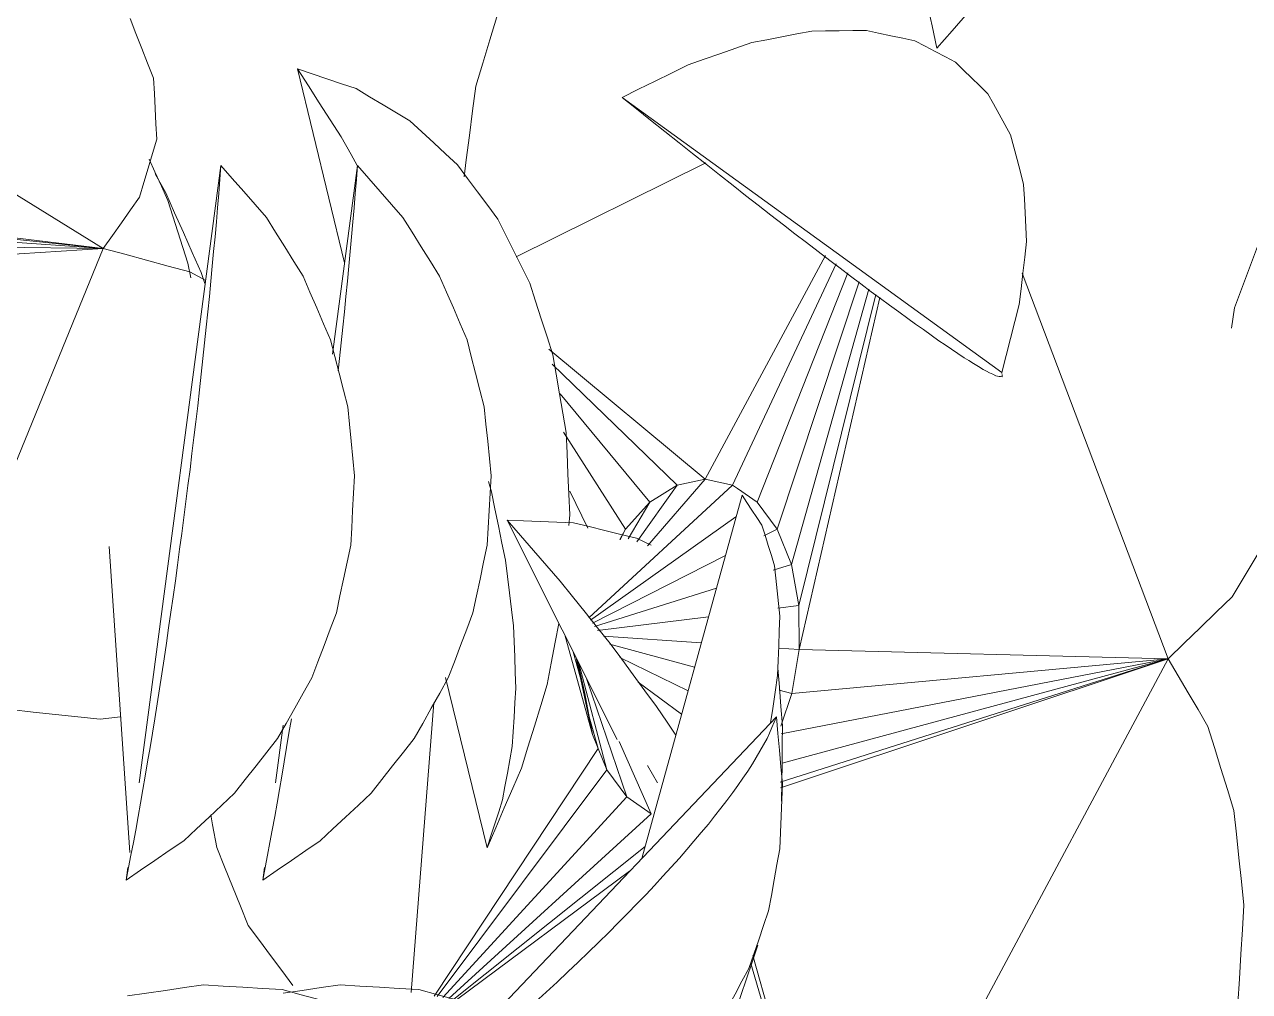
# Model space of a CAD drawing. Header units: metres. Extents: x 10.2 to 20.8, y -0.2 to 6.6.
# Drawn here: x 14.6775 to 14.7531, y 2.0666 to 2.1263 of the extents above; entities that cross this region are included whole.
import ezdxf

# ---------------------------------------------------------------- set-up
doc = ezdxf.new("R2010")
doc.units = ezdxf.units.M
doc.layers.add('Importações nas famílias', color=250, linetype='Continuous', lineweight=5)
doc.layers.add('Vegetação', color=7, linetype='Continuous', lineweight=5)

# ---------------------------------------------------------------- blocks, each defined once
blk = doc.blocks.new('Planta_pergolado_12200 - plantas pergolado_skp_Component_12-V3445-Corte 3')
at = {"layer": 'Importações nas famílias'}
for p, q in [((14.689663, 2.117581), (14.68461, 2.0795)), ((14.683918, 2.074284), (14.683816, 2.073512))]:
    blk.add_line(p, q, dxfattribs=at)
at = {"layer": 'Importações nas famílias', "flags": 128}
for points in [[(14.689663, 2.117581), (14.689592, 2.11671), (14.689521, 2.11584), (14.68945, 2.114969), (14.689379, 2.114098)], [(14.69246, 2.11436), (14.691761, 2.115165), (14.691062, 2.115971), (14.690362, 2.116776), (14.689663, 2.117581)], [(14.689379, 2.114098), (14.689294, 2.113184), (14.68921, 2.112269), (14.689126, 2.111355), (14.689041, 2.11044)], [(14.694729, 2.110748), (14.694162, 2.111651), (14.693594, 2.112554), (14.693027, 2.113457), (14.69246, 2.11436)], [(14.696416, 2.106828), (14.695994, 2.107808), (14.695572, 2.108788), (14.69515, 2.109768), (14.694729, 2.110748)], [(14.689041, 2.11044), (14.688945, 2.109492), (14.688848, 2.108543), (14.688752, 2.107595), (14.688655, 2.106647)], [(14.688655, 2.106647), (14.688547, 2.105675), (14.688439, 2.104704), (14.688332, 2.103732), (14.688224, 2.102761)], [(14.697482, 2.102693), (14.697215, 2.103727), (14.696949, 2.104761), (14.696682, 2.105794), (14.696416, 2.106828)], [(14.688224, 2.102761), (14.688106, 2.101777), (14.687988, 2.100793), (14.687871, 2.099809), (14.687753, 2.098826)], [(14.697902, 2.098441), (14.697797, 2.099504), (14.697692, 2.100567), (14.697587, 2.10163), (14.697482, 2.102693)], [(14.687753, 2.098826), (14.687626, 2.09784), (14.6875, 2.096855), (14.687373, 2.09587), (14.687247, 2.094884)], [(14.697666, 2.09417), (14.697725, 2.095237), (14.697784, 2.096305), (14.697843, 2.097373), (14.697902, 2.098441)], [(14.687247, 2.094884), (14.687113, 2.093909), (14.686979, 2.092933), (14.686846, 2.091957), (14.686712, 2.090981)], [(14.696779, 2.089981), (14.697001, 2.091028), (14.697222, 2.092075), (14.697444, 2.093122), (14.697666, 2.09417)], [(14.686712, 2.090981), (14.686572, 2.090026), (14.686433, 2.08907), (14.686293, 2.088115), (14.686154, 2.087159)], [(14.695263, 2.085972), (14.695642, 2.086974), (14.696021, 2.087976), (14.6964, 2.088978), (14.696779, 2.089981)], [(14.686154, 2.087159), (14.68601, 2.086235), (14.685866, 2.08531), (14.685722, 2.084386), (14.685579, 2.083461)], [(14.693153, 2.082237), (14.69368, 2.083171), (14.694208, 2.084105), (14.694735, 2.085038), (14.695263, 2.085972)], [(14.685579, 2.083461), (14.685432, 2.082578), (14.685286, 2.081695), (14.685139, 2.080812), (14.684993, 2.079928)], [(14.690498, 2.078865), (14.691162, 2.079708), (14.691826, 2.080551), (14.692489, 2.081394), (14.693153, 2.082237)], [(14.684993, 2.079928), (14.684845, 2.079096), (14.684698, 2.078264), (14.684551, 2.077432), (14.684403, 2.076599)], [(14.687361, 2.075933), (14.688146, 2.076666), (14.68893, 2.077399), (14.689714, 2.078132), (14.690498, 2.078865)], [(14.684403, 2.076599), (14.684256, 2.075827), (14.68411, 2.075056), (14.683963, 2.074284), (14.683816, 2.073512)], [(14.683816, 2.073512), (14.684702, 2.074117), (14.685589, 2.074722), (14.686475, 2.075328), (14.687361, 2.075933)]]:
    blk.add_lwpolyline(points, dxfattribs=at)
blk = doc.blocks.new('Planta_pergolado_12200 - plantas pergolado_skp_Component_12-V3449-Corte 3')
at = {"layer": 'Importações nas famílias'}
for p, q in [((14.723924, 2.083586), (14.703586, 2.062196)), ((14.705503, 2.062842), (14.704756, 2.062212)), ((14.715101, 2.059535), (14.715823, 2.05995))]:
    blk.add_line(p, q, dxfattribs=at)
at = {"layer": 'Importações nas famílias', "flags": 128}
for points in [[(14.723924, 2.083586), (14.723781, 2.083249), (14.723638, 2.082912), (14.723495, 2.082575), (14.723353, 2.082238)], [(14.724298, 2.079458), (14.724205, 2.08049), (14.724111, 2.081522), (14.724017, 2.082554), (14.723924, 2.083586)], [(14.723353, 2.082238), (14.723129, 2.081847), (14.722905, 2.081456), (14.722681, 2.081065), (14.722457, 2.080674)], [(14.722457, 2.080674), (14.722155, 2.080232), (14.721853, 2.079791), (14.72155, 2.07935), (14.721248, 2.078909)], [(14.724136, 2.075433), (14.724176, 2.07644), (14.724217, 2.077446), (14.724258, 2.078452), (14.724298, 2.079458)], [(14.721248, 2.078909), (14.72087, 2.078423), (14.720492, 2.077937), (14.720115, 2.077451), (14.719737, 2.076965)], [(14.719737, 2.076965), (14.719289, 2.07644), (14.71884, 2.075914), (14.718391, 2.075389), (14.717943, 2.074863)], [(14.72344, 2.071606), (14.723614, 2.072563), (14.723788, 2.07352), (14.723962, 2.074477), (14.724136, 2.075433)], [(14.717943, 2.074863), (14.717428, 2.074304), (14.716913, 2.073744), (14.716399, 2.073185), (14.715884, 2.072626)], [(14.715884, 2.072626), (14.715309, 2.072039), (14.714734, 2.071452), (14.714159, 2.070865), (14.713584, 2.070279)], [(14.722226, 2.068065), (14.722529, 2.06895), (14.722833, 2.069835), (14.723136, 2.07072), (14.72344, 2.071606)], [(14.713584, 2.070279), (14.712955, 2.069671), (14.712326, 2.069063), (14.711697, 2.068455), (14.711068, 2.067847)], [(14.711068, 2.067847), (14.710392, 2.067225), (14.709716, 2.066603), (14.70904, 2.065981), (14.708365, 2.065359)], [(14.720524, 2.064894), (14.720949, 2.065687), (14.721375, 2.066479), (14.7218, 2.067272), (14.722226, 2.068065)], [(14.708365, 2.065359), (14.707649, 2.06473), (14.706934, 2.0641), (14.706219, 2.063471), (14.705503, 2.062842)], [(14.718372, 2.062168), (14.71891, 2.062849), (14.719448, 2.063531), (14.719986, 2.064212), (14.720524, 2.064894)], [(14.715823, 2.05995), (14.71646, 2.060504), (14.717098, 2.061059), (14.717735, 2.061613), (14.718372, 2.062168)]]:
    blk.add_lwpolyline(points, dxfattribs=at)
blk = doc.blocks.new('Planta_pergolado_12200 - plantas pergolado_skp_Component_17-V3450-Corte 3')
at = {"layer": 'Importações nas famílias', "flags": 128}
for points in [[(14.683895, 2.066367), (14.685069, 2.066539), (14.686243, 2.06671), (14.687417, 2.066882), (14.688592, 2.067054)], [(14.688592, 2.067054), (14.689804, 2.06698), (14.691016, 2.066906), (14.692229, 2.066832), (14.693441, 2.066758)], [(14.693441, 2.066758), (14.694609, 2.066443), (14.695777, 2.066129), (14.696945, 2.065814), (14.698113, 2.0655)]]:
    blk.add_lwpolyline(points, dxfattribs=at)
blk = doc.blocks.new('Planta_pergolado_12200 - plantas pergolado_skp_Component_16-V3451-Corte 3')
for name in ['Planta_pergolado_12200 - plantas pergolado_skp_Component_12-V3445-Corte 3', 'Planta_pergolado_12200 - plantas pergolado_skp_Component_12-V3449-Corte 3', 'Planta_pergolado_12200 - plantas pergolado_skp_Component_17-V3450-Corte 3']:
    blk.add_blockref(name, (0, 0))
blk = doc.blocks.new('Planta_pergolado_12200 - plantas pergolado_skp_Component_12-V3488-Corte 3')
at = {"layer": 'Importações nas famílias'}
for p, q in [((14.698087, 2.117581), (14.696543, 2.105947)), ((14.693506, 2.083058), (14.693034, 2.0795)), ((14.692342, 2.074284), (14.692239, 2.073512))]:
    blk.add_line(p, q, dxfattribs=at)
at = {"layer": 'Importações nas famílias', "flags": 128}
for points in [[(14.698087, 2.117581), (14.698016, 2.11671), (14.697945, 2.11584), (14.697873, 2.114969), (14.697802, 2.114098)], [(14.700884, 2.11436), (14.700184, 2.115165), (14.699485, 2.115971), (14.698786, 2.116776), (14.698087, 2.117581)], [(14.697802, 2.114098), (14.697718, 2.113184), (14.697634, 2.112269), (14.697549, 2.111355), (14.697465, 2.11044)], [(14.703152, 2.110748), (14.702585, 2.111651), (14.702018, 2.112554), (14.701451, 2.113457), (14.700884, 2.11436)], [(14.704839, 2.106828), (14.704417, 2.107808), (14.703996, 2.108788), (14.703574, 2.109768), (14.703152, 2.110748)], [(14.697465, 2.11044), (14.697368, 2.109492), (14.697272, 2.108543), (14.697175, 2.107595), (14.697079, 2.106647)], [(14.697079, 2.106647), (14.696971, 2.105675), (14.696886, 2.104907)], [(14.705905, 2.102693), (14.705639, 2.103727), (14.705372, 2.104761), (14.705106, 2.105794), (14.704839, 2.106828)], [(14.706325, 2.098441), (14.70622, 2.099504), (14.706115, 2.100567), (14.70601, 2.10163), (14.705905, 2.102693)], [(14.706089, 2.09417), (14.706148, 2.095237), (14.706207, 2.096305), (14.706266, 2.097373), (14.706325, 2.098441)], [(14.705203, 2.089981), (14.705424, 2.091028), (14.705646, 2.092075), (14.705867, 2.093122), (14.706089, 2.09417)], [(14.703687, 2.085972), (14.704066, 2.086974), (14.704445, 2.087976), (14.704824, 2.088978), (14.705203, 2.089981)], [(14.701576, 2.082237), (14.702104, 2.083171), (14.702631, 2.084105), (14.703159, 2.085038), (14.703687, 2.085972)], [(14.694002, 2.083461), (14.693856, 2.082578), (14.693709, 2.081695), (14.693563, 2.080812), (14.693416, 2.079928)], [(14.698922, 2.078865), (14.699585, 2.079708), (14.700249, 2.080551), (14.700913, 2.081394), (14.701576, 2.082237)], [(14.693416, 2.079928), (14.693269, 2.079096), (14.693122, 2.078264), (14.692974, 2.077432), (14.692827, 2.076599)], [(14.695785, 2.075933), (14.696569, 2.076666), (14.697353, 2.077399), (14.698138, 2.078132), (14.698922, 2.078865)], [(14.692827, 2.076599), (14.69268, 2.075827), (14.692533, 2.075056), (14.692386, 2.074284), (14.692239, 2.073512)], [(14.692239, 2.073512), (14.693126, 2.074117), (14.694012, 2.074722), (14.694899, 2.075328), (14.695785, 2.075933)]]:
    blk.add_lwpolyline(points, dxfattribs=at)
blk = doc.blocks.new('Planta_pergolado_12200 - plantas pergolado_skp_Component_17-V3492-Corte 3')
at = {"layer": 'Importações nas famílias'}
for p, q in [((14.704185, 2.042363), (14.702325, 2.042851)), ((14.740338, 2.033738), (14.736188, 2.037803)), ((14.733671, 2.035434), (14.740338, 2.033738)), ((14.73374, 2.035669), (14.740338, 2.033738)), ((14.734152, 2.035662), (14.740338, 2.033738)), ((14.733082, 2.034661), (14.740338, 2.033738)), ((14.733555, 2.035077), (14.740338, 2.033738)), ((14.740338, 2.033738), (14.737541, 2.030425))]:
    blk.add_line(p, q, dxfattribs=at)
at = {"layer": 'Importações nas famílias', "flags": 128}
for points in [[(14.693493, 2.066539), (14.694667, 2.06671), (14.695841, 2.066882), (14.697015, 2.067054)], [(14.697015, 2.067054), (14.698227, 2.06698), (14.69944, 2.066906), (14.700652, 2.066832), (14.701864, 2.066758)], [(14.701864, 2.066758), (14.703032, 2.066443), (14.7042, 2.066129), (14.705368, 2.065814), (14.706536, 2.0655)], [(14.722896, 2.059336), (14.724053, 2.059556), (14.72521, 2.059776)], [(14.72521, 2.059776), (14.726421, 2.059751), (14.727632, 2.059726), (14.728844, 2.059702), (14.730055, 2.059677)], [(14.730055, 2.059677), (14.731238, 2.05941), (14.732422, 2.059142), (14.733605, 2.058874)], [(14.745623, 2.049675), (14.745986, 2.048759), (14.746349, 2.047843), (14.746713, 2.046927)], [(14.746713, 2.046927), (14.746764, 2.045985), (14.746815, 2.045043), (14.746867, 2.044101), (14.746918, 2.043159)], [(14.746918, 2.043159), (14.746655, 2.042256), (14.746391, 2.041352), (14.746127, 2.040449), (14.745863, 2.039546)], [(14.745863, 2.039546), (14.745302, 2.038742), (14.744741, 2.037939), (14.74418, 2.037135), (14.743619, 2.036332)], [(14.743619, 2.036332), (14.742798, 2.035683), (14.741978, 2.035035), (14.741158, 2.034386), (14.740338, 2.033738)], [(14.740338, 2.033738), (14.74154, 2.033144), (14.742742, 2.03255), (14.743943, 2.031957), (14.745145, 2.031363)], [(14.745145, 2.031363), (14.746098, 2.030536), (14.747051, 2.029708), (14.748004, 2.028881), (14.748956, 2.028054)], [(14.748956, 2.028054), (14.749579, 2.027064), (14.750201, 2.026073), (14.750824, 2.025083), (14.751446, 2.024093)], [(14.751446, 2.024093), (14.751685, 2.023025), (14.751924, 2.021956), (14.752163, 2.020888), (14.752402, 2.01982)], [(14.752402, 2.01982), (14.752237, 2.018764), (14.752072, 2.017709), (14.751907, 2.016654), (14.751742, 2.015598)], [(14.751742, 2.015598), (14.751187, 2.014646), (14.750633, 2.013694), (14.750078, 2.012742), (14.749523, 2.01179)], [(14.749523, 2.01179), (14.748626, 2.011022), (14.747728, 2.010255), (14.746831, 2.009487), (14.745934, 2.00872)], [(14.745934, 2.00872), (14.744771, 2.008203), (14.743608, 2.007685), (14.742445, 2.007168), (14.741282, 2.006651)], [(14.718829, 2.006976), (14.718107, 2.00626), (14.717384, 2.005543), (14.716662, 2.004827), (14.71594, 2.00411)], [(14.741282, 2.006651), (14.739952, 2.006428), (14.738623, 2.006205), (14.737293, 2.005982), (14.735964, 2.005759)], [(14.735964, 2.005759), (14.734582, 2.005849), (14.7332, 2.00594), (14.731817, 2.00603), (14.730435, 2.006121)], [(14.71594, 2.00411), (14.71499, 2.003577), (14.71404, 2.003043), (14.713091, 2.002509), (14.712141, 2.001975)], [(14.712141, 2.001975), (14.711028, 2.001661), (14.709916, 2.001346)], [(14.701224, 2.00066), (14.700485, 2.000765), (14.699281, 2.000937)]]:
    blk.add_lwpolyline(points, dxfattribs=at)
blk = doc.blocks.new('Planta_pergolado_12200 - plantas pergolado_skp_Component_16-V3493-Corte 3')
for name in ['Planta_pergolado_12200 - plantas pergolado_skp_Component_12-V3488-Corte 3', 'Planta_pergolado_12200 - plantas pergolado_skp_Component_17-V3492-Corte 3']:
    blk.add_blockref(name, (0, 0))
blk = doc.blocks.new('Planta_pergolado_12200 - plantas pergolado_skp_Component_17-V3513-Corte 3')
at = {"layer": 'Importações nas famílias'}
for p, q in [((14.682403, 2.112463), (14.652086, 2.131089)), ((14.652946, 2.116011), (14.682403, 2.112463)), ((14.656752, 2.11512), (14.682403, 2.112463)), ((14.658569, 2.114058), (14.682403, 2.112463)), ((14.660011, 2.11269), (14.682403, 2.112463)), ((14.660981, 2.11111), (14.682403, 2.112463)), ((14.682403, 2.112463), (14.671497, 2.085816)), ((14.687739, 2.111008), (14.68872, 2.110475)), ((14.683472, 2.083587), (14.682203, 2.08343))]:
    blk.add_line(p, q, dxfattribs=at)
at = {"layer": 'Importações nas famílias', "flags": 128}
for points in [[(14.684055, 2.126632), (14.684416, 2.125713), (14.684778, 2.124795), (14.685139, 2.123876), (14.6855, 2.122958)], [(14.6855, 2.122958), (14.685551, 2.122019), (14.685601, 2.12108), (14.685652, 2.120142), (14.685702, 2.119203)], [(14.685702, 2.119203), (14.685438, 2.118308), (14.685174, 2.117413), (14.68491, 2.116518), (14.684645, 2.115624)], [(14.684645, 2.115624), (14.684085, 2.114834), (14.683524, 2.114044), (14.682964, 2.113254), (14.682403, 2.112463)], [(14.682403, 2.112463), (14.683737, 2.1121), (14.685071, 2.111736), (14.686405, 2.111372), (14.687739, 2.111008)], [(14.682203, 2.08343), (14.680826, 2.083578), (14.679449, 2.083726), (14.678071, 2.083874), (14.676694, 2.084022)]]:
    blk.add_lwpolyline(points, dxfattribs=at)
blk = doc.blocks.new('Planta_pergolado_12200 - plantas pergolado_skp_Component_16-V3514-Corte 3')
blk.add_blockref('Planta_pergolado_12200 - plantas pergolado_skp_Component_17-V3513-Corte 3', (0, 0))
blk = doc.blocks.new('Planta_pergolado_12200 - plantas pergolado_skp_-V3569-Corte 3')
for name in ['Planta_pergolado_12200 - plantas pergolado_skp_Component_16-V3514-Corte 3', 'Planta_pergolado_12200 - plantas pergolado_skp_Component_16-V3451-Corte 3', 'Planta_pergolado_12200 - plantas pergolado_skp_Component_16-V3493-Corte 3']:
    blk.add_blockref(name, (0, 0))
blk = doc.blocks.new('Planta_pergolado_12200 - plantas pergolado_skp_Component_12-V3839-Corte 3')
at = {"layer": 'Importações nas famílias'}
for p, q in [((14.694379, 2.123533), (14.69729, 2.111577)), ((14.706169, 2.098082), (14.706344, 2.097458)), ((14.711128, 2.095379), (14.711177, 2.09603)), ((14.703519, 2.086), (14.706078, 2.075491))]:
    blk.add_line(p, q, dxfattribs=at)
at = {"layer": 'Importações nas famílias', "flags": 128}
for points in [[(14.698001, 2.122311), (14.697096, 2.122617), (14.69619, 2.122922), (14.695284, 2.123227), (14.694379, 2.123533)], [(14.694379, 2.123533), (14.695053, 2.122484), (14.695727, 2.121436), (14.696401, 2.120387), (14.697076, 2.119338)], [(14.701319, 2.120325), (14.70049, 2.120821), (14.69966, 2.121318), (14.698831, 2.121815), (14.698001, 2.122311)], [(14.704255, 2.117619), (14.703521, 2.118296), (14.702787, 2.118972), (14.702053, 2.119648), (14.701319, 2.120325)], [(14.697076, 2.119338), (14.697688, 2.118258), (14.698072, 2.117581)], [(14.706738, 2.114259), (14.706117, 2.115099), (14.705496, 2.115939), (14.704875, 2.116779), (14.704255, 2.117619)], [(14.708712, 2.110321), (14.708218, 2.111306), (14.707725, 2.11229), (14.707232, 2.113274), (14.706738, 2.114259)], [(14.71013, 2.1059), (14.709775, 2.107006), (14.709421, 2.108111), (14.709066, 2.109216), (14.708712, 2.110321)], [(14.710958, 2.101099), (14.710751, 2.102299), (14.710544, 2.1035), (14.710337, 2.1047), (14.71013, 2.1059)], [(14.711177, 2.09603), (14.711122, 2.097297), (14.711068, 2.098564), (14.711013, 2.099832), (14.710958, 2.101099)], [(14.706344, 2.097458), (14.70656, 2.096404), (14.706777, 2.095349), (14.706993, 2.094295), (14.70721, 2.093241)], [(14.70721, 2.093241), (14.707336, 2.092228), (14.707462, 2.091215), (14.707589, 2.090202), (14.707715, 2.089189)], [(14.707715, 2.089189), (14.70775, 2.088228), (14.707784, 2.087268), (14.707819, 2.086307), (14.707854, 2.085347)], [(14.709783, 2.085568), (14.710033, 2.086879), (14.710283, 2.08819), (14.710502, 2.089338)], [(14.707854, 2.085347), (14.707796, 2.084449), (14.707739, 2.083552), (14.707682, 2.082654), (14.707625, 2.081757)], [(14.708203, 2.080421), (14.708598, 2.081708), (14.708993, 2.082994), (14.709388, 2.084281), (14.709783, 2.085568)], [(14.707625, 2.081757), (14.707476, 2.080933), (14.707328, 2.080108), (14.707179, 2.079284), (14.707031, 2.078459)], [(14.706078, 2.075491), (14.706609, 2.076723), (14.70714, 2.077956), (14.707672, 2.079188), (14.708203, 2.080421)], [(14.707031, 2.078459), (14.706793, 2.077717), (14.706554, 2.076975), (14.706316, 2.076233), (14.706078, 2.075491)]]:
    blk.add_lwpolyline(points, dxfattribs=at)
blk = doc.blocks.new('Planta_pergolado_12200 - plantas pergolado_skp_Component_12-V3840-Corte 3')
at = {"layer": 'Importações nas famílias'}
for p, q in [((14.686259, 2.115893), (14.685605, 2.117065)), ((14.687612, 2.111551), (14.687803, 2.110644)), ((14.688665, 2.110299), (14.688439, 2.110972)), ((14.682757, 2.094071), (14.684043, 2.075221))]:
    blk.add_line(p, q, dxfattribs=at)
at = {"layer": 'Importações nas famílias', "flags": 128}
for points in [[(14.685238, 2.117965), (14.685589, 2.117181), (14.685984, 2.116296), (14.68638, 2.115411)], [(14.688439, 2.110972), (14.687894, 2.112202), (14.687349, 2.113433), (14.686804, 2.114663), (14.686259, 2.115893)], [(14.68638, 2.115411), (14.686688, 2.114446), (14.686996, 2.113481), (14.687304, 2.112516), (14.687612, 2.111551)]]:
    blk.add_lwpolyline(points, dxfattribs=at)
blk = doc.blocks.new('Planta_pergolado_12200 - plantas pergolado_skp_Component_17-V3842-Corte 3')
at = {"layer": 'Importações nas famílias'}
for p, q in [((14.70787, 2.111933), (14.719569, 2.117734)), ((14.719536, 2.098227), (14.726955, 2.112019)), ((14.721218, 2.097869), (14.727608, 2.111514)), ((14.728335, 2.110951), (14.722729, 2.096821)), ((14.748103, 2.087157), (14.739088, 2.110941)), ((14.729041, 2.110404), (14.723967, 2.095153)), ((14.724847, 2.09298), (14.729636, 2.109944)), ((14.725308, 2.090449), (14.730063, 2.109614)), ((14.730302, 2.109429), (14.72532, 2.087734)), ((14.719536, 2.098227), (14.709877, 2.106239)), ((14.7101, 2.105323), (14.717797, 2.097869)), ((14.710578, 2.1035), (14.716121, 2.096821)), ((14.710796, 2.10112), (14.714622, 2.095153)), ((14.721218, 2.097869), (14.712353, 2.089687)), ((14.715309, 2.094367), (14.717797, 2.097869)), ((14.715983, 2.094126), (14.719536, 2.098227)), ((14.717797, 2.097869), (14.716121, 2.096821)), ((14.719536, 2.098227), (14.717797, 2.097869)), ((14.721218, 2.097869), (14.719536, 2.098227)), ((14.721522, 2.097658), (14.721218, 2.097869)), ((14.711182, 2.097497), (14.712303, 2.095215)), ((14.721522, 2.097658), (14.722729, 2.096821)), ((14.716121, 2.096821), (14.714622, 2.095153)), ((14.714773, 2.094559), (14.716121, 2.096821)), ((14.722729, 2.096821), (14.723967, 2.095153)), ((14.712457, 2.089532), (14.721431, 2.0959)), ((14.714622, 2.095153), (14.71426, 2.09451)), ((14.714622, 2.095153), (14.714282, 2.094497)), ((14.723149, 2.094737), (14.723967, 2.095153)), ((14.723967, 2.095153), (14.724847, 2.09298)), ((14.712575, 2.089355), (14.720777, 2.09353)), ((14.723721, 2.092625), (14.724847, 2.09298)), ((14.724847, 2.09298), (14.725308, 2.090449)), ((14.712714, 2.089148), (14.720222, 2.091519)), ((14.724004, 2.090286), (14.725308, 2.090449)), ((14.725308, 2.090449), (14.72532, 2.087734)), ((14.712883, 2.088896), (14.719734, 2.089752)), ((14.710894, 2.088555), (14.712577, 2.082487)), ((14.713253, 2.08856), (14.71929, 2.088146)), ((14.71364, 2.088056), (14.718874, 2.086642)), ((14.711378, 2.08759), (14.712116, 2.085018)), ((14.724055, 2.08782), (14.72532, 2.087734)), ((14.724882, 2.085018), (14.72532, 2.087734)), ((14.72532, 2.087734), (14.748103, 2.087157)), ((14.712577, 2.082487), (14.711603, 2.087141)), ((14.711656, 2.087035), (14.712116, 2.085018)), ((14.711767, 2.086814), (14.713457, 2.080314)), ((14.71427, 2.087237), (14.718474, 2.08519)), ((14.724162, 2.079555), (14.748103, 2.087157)), ((14.724171, 2.079207), (14.748103, 2.087157)), ((14.724211, 2.082524), (14.748103, 2.087157)), ((14.724275, 2.080712), (14.748103, 2.087157)), ((14.724882, 2.085018), (14.748103, 2.087157)), ((14.748103, 2.087157), (14.732983, 2.058953)), ((14.712235, 2.08588), (14.714694, 2.078647)), ((14.712116, 2.085018), (14.712577, 2.082487)), ((14.715388, 2.085706), (14.718076, 2.083751)), ((14.724099, 2.085229), (14.724882, 2.085018)), ((14.724194, 2.082992), (14.724882, 2.085018)), ((14.70279, 2.084442), (14.701388, 2.066588)), ((14.712378, 2.083576), (14.712929, 2.081617)), ((14.712577, 2.082487), (14.712929, 2.081617)), ((14.714225, 2.082058), (14.716206, 2.077598)), ((14.712929, 2.081617), (14.702811, 2.066356)), ((14.712929, 2.081617), (14.713457, 2.080314)), ((14.715967, 2.08057), (14.716584, 2.0795)), ((14.713457, 2.080314), (14.702998, 2.066325)), ((14.713457, 2.080314), (14.714694, 2.078647)), ((14.714694, 2.078647), (14.703354, 2.066267)), ((14.714694, 2.078647), (14.716206, 2.077598)), ((14.716206, 2.077598), (14.703718, 2.066208)), ((14.704017, 2.066159), (14.715822, 2.07559)), ((14.7042, 2.066136), (14.714871, 2.074065)), ((14.722349, 2.068377), (14.724968, 2.059507)), ((14.725106, 2.059518), (14.722481, 2.068854))]:
    blk.add_line(p, q, dxfattribs=at)
at = {"layer": 'Importações nas famílias', "flags": 128}
for points in [[(14.720389, 2.140853), (14.719427, 2.140576), (14.718465, 2.140299), (14.717503, 2.140022), (14.716541, 2.139746)], [(14.724165, 2.140376), (14.723221, 2.140495), (14.722277, 2.140614), (14.721333, 2.140733), (14.720389, 2.140853)], [(14.727612, 2.138348), (14.72675, 2.138855), (14.725889, 2.139362), (14.725027, 2.139869), (14.724165, 2.140376)], [(14.716541, 2.139746), (14.715626, 2.139092), (14.714925, 2.138591)], [(14.730494, 2.134908), (14.729774, 2.135768), (14.729053, 2.136628), (14.728333, 2.137488), (14.727612, 2.138348)], [(14.712078, 2.136144), (14.711273, 2.135158), (14.710468, 2.134172), (14.709664, 2.133186)], [(14.732616, 2.130289), (14.732086, 2.131444), (14.731555, 2.132598), (14.731025, 2.133753), (14.730494, 2.134908)], [(14.709664, 2.133186), (14.709024, 2.131934), (14.708384, 2.130683), (14.707744, 2.129431), (14.707104, 2.12818)], [(14.746234, 2.132251), (14.745136, 2.132105), (14.744038, 2.131959), (14.74294, 2.131813), (14.741842, 2.131667)], [(14.750388, 2.130813), (14.749349, 2.131173), (14.748311, 2.131532), (14.747272, 2.131891), (14.746234, 2.132251)], [(14.741842, 2.131667), (14.740778, 2.131029), (14.739714, 2.13039), (14.73865, 2.129752), (14.737587, 2.129113)], [(14.753948, 2.127478), (14.753058, 2.128312), (14.752168, 2.129146), (14.751278, 2.12998), (14.750388, 2.130813)], [(14.733833, 2.124806), (14.733528, 2.126177), (14.733224, 2.127548), (14.73292, 2.128918), (14.732616, 2.130289)], [(14.737587, 2.129113), (14.736648, 2.128036), (14.73571, 2.12696), (14.734771, 2.125883), (14.733833, 2.124806)], [(14.707104, 2.12818), (14.706672, 2.126748), (14.706241, 2.125317), (14.705809, 2.123885), (14.705377, 2.122454)], [(14.756612, 2.12253), (14.755946, 2.123767), (14.75528, 2.125004), (14.754614, 2.126241), (14.753948, 2.127478)], [(14.705377, 2.122454), (14.705183, 2.12094), (14.70499, 2.119426), (14.704796, 2.117912), (14.704662, 2.116872)], [(14.75815, 2.116392), (14.757766, 2.117927), (14.757381, 2.119461), (14.756996, 2.120996), (14.756612, 2.12253)], [(14.758432, 2.109589), (14.758362, 2.11129), (14.758291, 2.112991), (14.758221, 2.114691), (14.75815, 2.116392)], [(14.757434, 2.102701), (14.757684, 2.104423), (14.757933, 2.106145), (14.758183, 2.107867), (14.758432, 2.109589)], [(14.75524, 2.096318), (14.755789, 2.097914), (14.756337, 2.09951), (14.756886, 2.101105), (14.757434, 2.102701)], [(14.752039, 2.090985), (14.752839, 2.092318), (14.75364, 2.093651), (14.75444, 2.094985), (14.75524, 2.096318)], [(14.748103, 2.087157), (14.749087, 2.088114), (14.750071, 2.089071), (14.751055, 2.090028), (14.752039, 2.090985)], [(14.75055, 2.082976), (14.749938, 2.084021), (14.749326, 2.085066), (14.748715, 2.086112), (14.748103, 2.087157)], [(14.752142, 2.077797), (14.751744, 2.079091), (14.751346, 2.080386), (14.750948, 2.081681), (14.75055, 2.082976)], [(14.689033, 2.07753), (14.689143, 2.076926), (14.689399, 2.075523)], [(14.752771, 2.071972), (14.752614, 2.073428), (14.752456, 2.074884), (14.752299, 2.07634), (14.752142, 2.077797)], [(14.689399, 2.075523), (14.689886, 2.074318), (14.690374, 2.073113), (14.690861, 2.071908), (14.691349, 2.070704)], [(14.752394, 2.0659), (14.752488, 2.067418), (14.752583, 2.068936), (14.752677, 2.070454), (14.752771, 2.071972)], [(14.691349, 2.070704), (14.692035, 2.069779), (14.692721, 2.068855), (14.693407, 2.06793), (14.694093, 2.067006)], [(14.751037, 2.059994), (14.751377, 2.06147), (14.751716, 2.062947), (14.752055, 2.064424), (14.752394, 2.0659)], [(14.748793, 2.054655), (14.749354, 2.05599), (14.749915, 2.057325), (14.750476, 2.058659), (14.751037, 2.059994)], [(14.745814, 2.050249), (14.746559, 2.051351), (14.747303, 2.052452), (14.748048, 2.053554), (14.748793, 2.054655)], [(14.742303, 2.047075), (14.743181, 2.047869), (14.744058, 2.048662), (14.744936, 2.049456), (14.745814, 2.050249)], [(14.738499, 2.04535), (14.73945, 2.045782), (14.740401, 2.046213), (14.741352, 2.046644), (14.742303, 2.047075)]]:
    blk.add_lwpolyline(points, dxfattribs=at)
blk = doc.blocks.new('Planta_pergolado_12200 - plantas pergolado_skp_Component_16-V3843-Corte 3')
for name in ['Planta_pergolado_12200 - plantas pergolado_skp_Component_17-V3842-Corte 3', 'Planta_pergolado_12200 - plantas pergolado_skp_Component_12-V3839-Corte 3', 'Planta_pergolado_12200 - plantas pergolado_skp_Component_12-V3840-Corte 3']:
    blk.add_blockref(name, (0, 0))
blk = doc.blocks.new('Planta_pergolado_12200 - plantas pergolado_skp_-V3863-Corte 3')
blk.add_blockref('Planta_pergolado_12200 - plantas pergolado_skp_Component_16-V3843-Corte 3', (0, 0))
blk = doc.blocks.new('Planta_pergolado_12200 - plantas pergolado_skp_-V3864-Corte 3')
blk.add_blockref('Planta_pergolado_12200 - plantas pergolado_skp_-V3863-Corte 3', (0, 0))
blk = doc.blocks.new('Planta_pergolado_12200 - plantas pergolado_skp_-V3936-Corte 3')
for name in ['Planta_pergolado_12200 - plantas pergolado_skp_-V3569-Corte 3', 'Planta_pergolado_12200 - plantas pergolado_skp_-V3864-Corte 3']:
    blk.add_blockref(name, (0, 0))
blk = doc.blocks.new('Planta_pergolado_12200 - plantas pergolado_skp_Component_12-V4013-Corte 3')
at = {"layer": 'Importações nas famílias'}
for p, q in [((14.746629, 2.161433), (14.746876, 2.162124)), ((14.747969, 2.160067), (14.747791, 2.162154)), ((14.750522, 2.130164), (14.749373, 2.143621)), ((14.746882, 2.131983), (14.746635, 2.133175))]:
    blk.add_line(p, q, dxfattribs=at)
at = {"layer": 'Importações nas famílias', "flags": 128}
for points in [[(14.745883, 2.137859), (14.745756, 2.138997), (14.74563, 2.140134)], [(14.746635, 2.133175), (14.746447, 2.134346), (14.746259, 2.135517), (14.746071, 2.136688), (14.745883, 2.137859)], [(14.761594, 2.135498), (14.761426, 2.134241), (14.761258, 2.132985)], [(14.761258, 2.132985), (14.760912, 2.13173), (14.760567, 2.130476), (14.760222, 2.129222), (14.759877, 2.127967)], [(14.759877, 2.127967), (14.759363, 2.126745), (14.758849, 2.125522), (14.758335, 2.1243), (14.757821, 2.123077)], [(14.757821, 2.123077), (14.75715, 2.121915), (14.756728, 2.121184)]]:
    blk.add_lwpolyline(points, dxfattribs=at)
blk = doc.blocks.new('Planta_pergolado_12200 - plantas pergolado_skp_Component_16-V4018-Corte 3')
blk.add_blockref('Planta_pergolado_12200 - plantas pergolado_skp_Component_12-V4013-Corte 3', (0, 0))
blk = doc.blocks.new('Planta_pergolado_12200 - plantas pergolado_skp_Component_12-V4019-Corte 3')
at = {"layer": 'Importações nas famílias'}
for p, q in [((14.707312, 2.095706), (14.714093, 2.08217)), ((14.716197, 2.094159), (14.715294, 2.094591))]:
    blk.add_line(p, q, dxfattribs=at)
at = {"layer": 'Importações nas famílias', "flags": 128}
for points in [[(14.711399, 2.095547), (14.710377, 2.095587), (14.709355, 2.095626), (14.708334, 2.095666), (14.707312, 2.095706)], [(14.707312, 2.095706), (14.708129, 2.094767), (14.708946, 2.093829), (14.709764, 2.09289), (14.710581, 2.091951)], [(14.715294, 2.094591), (14.714321, 2.09483), (14.713347, 2.095069), (14.712373, 2.095308), (14.711399, 2.095547)], [(14.710581, 2.091951), (14.711352, 2.09099), (14.712123, 2.090029), (14.712894, 2.089068), (14.713665, 2.088107)], [(14.713665, 2.088107), (14.714381, 2.087135), (14.715097, 2.086162), (14.715813, 2.085189), (14.716528, 2.084217)], [(14.716528, 2.084217), (14.717181, 2.083243), (14.717716, 2.082446)]]:
    blk.add_lwpolyline(points, dxfattribs=at)
blk = doc.blocks.new('Planta_pergolado_12200 - plantas pergolado_skp_Component_16-V4022-Corte 3')
blk.add_blockref('Planta_pergolado_12200 - plantas pergolado_skp_Component_12-V4019-Corte 3', (0, 0))
blk = doc.blocks.new('Planta_pergolado_12200 - plantas pergolado_skp_-V4056-Corte 3')
for name in ['Planta_pergolado_12200 - plantas pergolado_skp_Component_16-V4018-Corte 3', 'Planta_pergolado_12200 - plantas pergolado_skp_Component_16-V4022-Corte 3']:
    blk.add_blockref(name, (0, 0))
blk = doc.blocks.new('Planta_pergolado_12200 - plantas pergolado_skp_-V4057-Corte 3')
blk.add_blockref('Planta_pergolado_12200 - plantas pergolado_skp_-V4056-Corte 3', (0, 0))
blk = doc.blocks.new('Planta_pergolado_12200 - plantas pergolado_skp_-V4514-Corte 3')
blk.add_blockref('Planta_pergolado_12200 - plantas pergolado_skp_-V4057-Corte 3', (0, 0))
blk = doc.blocks.new('Planta_pergolado_12200 - plantas pergolado_skp_Component_12-V4724-Corte 3')
at = {"layer": 'Importações nas famílias'}
for p in [(14.639524, 2.280346), (14.662955, 2.263325)]:
    blk.add_line(p, (14.66295, 2.263394), dxfattribs=at)
at = {"layer": 'Importações nas famílias', "flags": 128}
for points in [[(14.651219, 2.28444), (14.650295, 2.284262), (14.649371, 2.284084), (14.648447, 2.283905), (14.647522, 2.283727)], [(14.654598, 2.284475), (14.653753, 2.284466), (14.652909, 2.284458), (14.652064, 2.284449), (14.651219, 2.28444)], [(14.657578, 2.283829), (14.656833, 2.283991), (14.656088, 2.284152), (14.655343, 2.284313), (14.654598, 2.284475)], [(14.66009, 2.282519), (14.659462, 2.282847), (14.658834, 2.283174), (14.658206, 2.283502), (14.657578, 2.283829)], [(14.647522, 2.283727), (14.64654, 2.283383), (14.645558, 2.283039), (14.644575, 2.282695), (14.643593, 2.282352)], [(14.643593, 2.282352), (14.642576, 2.28185), (14.641558, 2.281349), (14.640541, 2.280847), (14.639524, 2.280346)], [(14.662075, 2.280575), (14.661579, 2.281061), (14.661083, 2.281547), (14.660586, 2.282033), (14.66009, 2.282519)], [(14.639524, 2.280346), (14.640401, 2.279645), (14.641279, 2.278944), (14.642156, 2.278243), (14.643034, 2.277542)], [(14.663487, 2.278043), (14.663134, 2.278676), (14.662781, 2.279309), (14.662428, 2.279942), (14.662075, 2.280575)], [(14.664291, 2.274982), (14.66409, 2.275747), (14.663889, 2.276512), (14.663688, 2.277278), (14.663487, 2.278043)], [(14.643034, 2.277542), (14.643866, 2.276884), (14.644698, 2.276227), (14.64553, 2.27557), (14.646362, 2.274913)], [(14.646362, 2.274913), (14.647139, 2.274307), (14.647916, 2.273701), (14.648694, 2.273096), (14.649471, 2.27249)], [(14.664471, 2.271463), (14.664426, 2.272343), (14.664381, 2.273222), (14.664336, 2.274102), (14.664291, 2.274982)], [(14.649471, 2.27249), (14.650184, 2.271942), (14.650898, 2.271394), (14.651612, 2.270846), (14.652325, 2.270299)], [(14.66402, 2.26757), (14.664133, 2.268544), (14.664245, 2.269517), (14.664358, 2.27049), (14.664471, 2.271463)], [(14.652325, 2.270299), (14.652967, 2.269815), (14.65361, 2.269331), (14.654252, 2.268847), (14.654894, 2.268364)], [(14.654894, 2.268364), (14.655458, 2.26795), (14.656021, 2.267535), (14.656585, 2.267121), (14.657149, 2.266707)], [(14.66295, 2.263394), (14.663218, 2.264438), (14.663485, 2.265482), (14.663753, 2.266526), (14.66402, 2.26757)], [(14.657149, 2.266707), (14.657628, 2.266367), (14.658106, 2.266027), (14.658585, 2.265686), (14.659064, 2.265346)], [(14.659064, 2.265346), (14.659453, 2.265084), (14.659841, 2.264822), (14.66023, 2.26456), (14.660619, 2.264297)], [(14.660619, 2.264297), (14.660913, 2.264116), (14.661207, 2.263934), (14.661501, 2.263753), (14.661796, 2.263571)], [(14.661796, 2.263571), (14.661992, 2.263473), (14.662189, 2.263374), (14.662385, 2.263275), (14.662582, 2.263177)], [(14.662582, 2.263177), (14.662678, 2.263162), (14.662775, 2.263147), (14.662871, 2.263132), (14.662968, 2.263117)], [(14.662968, 2.263117), (14.662964, 2.263187), (14.662959, 2.263256)]]:
    blk.add_lwpolyline(points, dxfattribs=at)
blk = doc.blocks.new('Planta_pergolado_12200 - plantas pergolado_skp_Component_12-V4732-Corte 3')
at = {"layer": 'Importações nas famílias'}
for p, q in [((14.715618, 2.07485), (14.721804, 2.097248)), ((14.719034, 2.060619), (14.719586, 2.061504))]:
    blk.add_line(p, q, dxfattribs=at)
at = {"layer": 'Importações nas famílias', "flags": 128}
for points in [[(14.721804, 2.097248), (14.72211, 2.096787), (14.722416, 2.096327), (14.722722, 2.095866), (14.723028, 2.095405)], [(14.723028, 2.095405), (14.723224, 2.094778), (14.72342, 2.094151), (14.723616, 2.093524), (14.723812, 2.092897)], [(14.723812, 2.092897), (14.723893, 2.092118), (14.723975, 2.091339), (14.724056, 2.09056), (14.724138, 2.089781)], [(14.724138, 2.089781), (14.724103, 2.088869), (14.724068, 2.087956), (14.724033, 2.087044), (14.723998, 2.086132)], [(14.724305, 2.083031), (14.724207, 2.084215), (14.72411, 2.085398), (14.724012, 2.086582)], [(14.723998, 2.086132), (14.723847, 2.085107), (14.723696, 2.084083), (14.723568, 2.083212)], [(14.724245, 2.078373), (14.72426, 2.079538), (14.724275, 2.080702), (14.72429, 2.081867), (14.724305, 2.083031)], [(14.721392, 2.06536), (14.721739, 2.066392), (14.722086, 2.067424), (14.722433, 2.068456), (14.72278, 2.069488)], [(14.719586, 2.061504), (14.720037, 2.062468), (14.720489, 2.063432), (14.72094, 2.064396), (14.721392, 2.06536)]]:
    blk.add_lwpolyline(points, dxfattribs=at)
blk = doc.blocks.new('Planta_pergolado_12200 - plantas pergolado_skp_Component_17-V4734-Corte 3')
at = {"layer": 'Importações nas famílias'}
for p, q in [((14.785414, 2.129623), (14.755736, 2.098205)), ((14.778233, 2.108528), (14.785414, 2.129623)), ((14.785414, 2.129623), (14.778651, 2.108658)), ((14.811447, 2.118639), (14.785414, 2.129623)), ((14.778651, 2.108658), (14.811447, 2.118639)), ((14.782198, 2.10921), (14.811447, 2.118639)), ((14.783769, 2.108624), (14.811447, 2.118639)), ((14.784914, 2.107458), (14.811447, 2.118639)), ((14.785558, 2.105794), (14.811447, 2.118639)), ((14.811447, 2.118639), (14.804626, 2.101121)), ((14.774902, 2.106286), (14.782198, 2.10921)), ((14.780359, 2.109178), (14.782198, 2.10921)), ((14.782198, 2.10921), (14.783769, 2.108624)), ((14.752003, 2.107533), (14.752196, 2.108786)), ((14.755015, 2.096638), (14.778233, 2.108528)), ((14.774273, 2.105756), (14.783769, 2.108624)), ((14.775681, 2.106944), (14.780232, 2.109139)), ((14.776109, 2.107306), (14.778233, 2.108528)), ((14.778233, 2.108528), (14.778651, 2.108658)), ((14.783769, 2.108624), (14.784914, 2.107458)), ((14.75501, 2.096627), (14.776109, 2.107306)), ((14.773885, 2.105365), (14.784914, 2.107458)), ((14.774082, 2.105595), (14.776109, 2.107306)), ((14.784914, 2.107458), (14.785558, 2.105794)), ((14.774082, 2.105595), (14.754981, 2.096564)), ((14.772291, 2.103511), (14.774082, 2.105595)), ((14.773605, 2.105039), (14.785558, 2.105794)), ((14.795668, 2.078113), (14.785558, 2.105794)), ((14.785654, 2.103743), (14.785558, 2.105794)), ((14.773354, 2.104747), (14.785654, 2.103743)), ((14.772708, 2.103996), (14.782785, 2.096744)), ((14.772912, 2.104233), (14.784219, 2.099059)), ((14.773125, 2.104481), (14.785198, 2.101446)), ((14.772291, 2.103511), (14.754927, 2.096448)), ((14.770857, 2.101197), (14.772291, 2.103511)), ((14.772127, 2.103246), (14.776843, 2.091728)), ((14.772324, 2.103511), (14.778967, 2.09295)), ((14.780994, 2.094661), (14.772509, 2.103765)), ((14.785198, 2.101446), (14.785654, 2.103743)), ((14.785654, 2.103743), (14.795668, 2.078113)), ((14.772878, 2.091046), (14.771692, 2.102544)), ((14.771925, 2.10292), (14.774766, 2.091078)), ((14.771419, 2.102104), (14.771307, 2.091632)), ((14.770857, 2.101197), (14.754853, 2.096287)), ((14.770162, 2.092797), (14.771096, 2.101582)), ((14.77027, 2.099766), (14.770857, 2.101197)), ((14.784219, 2.099059), (14.785198, 2.101446)), ((14.785198, 2.101446), (14.795668, 2.078113)), ((14.769519, 2.094462), (14.770687, 2.100782)), ((14.77027, 2.099766), (14.754803, 2.096178)), ((14.759883, 2.064051), (14.77027, 2.099766)), ((14.782785, 2.096744), (14.784219, 2.099059)), ((14.795668, 2.078113), (14.784219, 2.099059)), ((14.769901, 2.098496), (14.769422, 2.096512)), ((14.769422, 2.096512), (14.769633, 2.097574)), ((14.759883, 2.064051), (14.769422, 2.096512)), ((14.769519, 2.094462), (14.769422, 2.096512)), ((14.781354, 2.09508), (14.782785, 2.096744)), ((14.795668, 2.078113), (14.782785, 2.096744)), ((14.802555, 2.095802), (14.795668, 2.078113)), ((14.781354, 2.09508), (14.780994, 2.094661)), ((14.759883, 2.064051), (14.753885, 2.094184)), ((14.759883, 2.064051), (14.769519, 2.094462)), ((14.770162, 2.092797), (14.769519, 2.094462)), ((14.780994, 2.094661), (14.778967, 2.09295)), ((14.780994, 2.094661), (14.795668, 2.078113)), ((14.778967, 2.09295), (14.759883, 2.064051)), ((14.759883, 2.064051), (14.770162, 2.092797)), ((14.771307, 2.091632), (14.770162, 2.092797)), ((14.778967, 2.09295), (14.776843, 2.091728)), ((14.778967, 2.09295), (14.795668, 2.078113)), ((14.759883, 2.064051), (14.776843, 2.091728)), ((14.759883, 2.064051), (14.771307, 2.091632)), ((14.759883, 2.064051), (14.774766, 2.091078)), ((14.759883, 2.064051), (14.772878, 2.091046)), ((14.771936, 2.091397), (14.771307, 2.091632)), ((14.772878, 2.091046), (14.771936, 2.091397)), ((14.774766, 2.091078), (14.772878, 2.091046)), ((14.776843, 2.091728), (14.774766, 2.091078)), ((14.816004, 2.087794), (14.815134, 2.086983)), ((14.777353, 2.070916), (14.795668, 2.078113)), ((14.759883, 2.064051), (14.770749, 2.068321)), ((14.788672, 2.062604), (14.787732, 2.061577))]:
    blk.add_line(p, q, dxfattribs=at)
at = {"layer": 'Importações nas famílias', "flags": 128}
for points in [[(14.802769, 2.143783), (14.803867, 2.14394), (14.804964, 2.144096), (14.806062, 2.144252), (14.80716, 2.144409)], [(14.80716, 2.144409), (14.808109, 2.14422), (14.809058, 2.144031), (14.810006, 2.143842), (14.810955, 2.143653)], [(14.798083, 2.141818), (14.799254, 2.14231), (14.800426, 2.142801), (14.801598, 2.143292), (14.802769, 2.143783)], [(14.810955, 2.143653), (14.811691, 2.143131), (14.812426, 2.142609), (14.813162, 2.142088), (14.813898, 2.141566)], [(14.79342, 2.138648), (14.794586, 2.139441), (14.795752, 2.140233), (14.796917, 2.141026), (14.798083, 2.141818)], [(14.813898, 2.141566), (14.81437, 2.140747), (14.814842, 2.139929), (14.815314, 2.13911), (14.815786, 2.138291)], [(14.789099, 2.134489), (14.79018, 2.135529), (14.79126, 2.136568), (14.79234, 2.137608), (14.79342, 2.138648)], [(14.815786, 2.138291), (14.815962, 2.137231), (14.816138, 2.136171), (14.816315, 2.135111), (14.816491, 2.134051)], [(14.785414, 2.129623), (14.786335, 2.13084), (14.787257, 2.132056), (14.788178, 2.133272), (14.789099, 2.134489)], [(14.816491, 2.134051), (14.81636, 2.132822), (14.816228, 2.131594), (14.816097, 2.130365), (14.815966, 2.129136)], [(14.770078, 2.130937), (14.771241, 2.131363), (14.772404, 2.131789), (14.773567, 2.132215), (14.77473, 2.132642)], [(14.77473, 2.132642), (14.775804, 2.132729), (14.776878, 2.132816), (14.777951, 2.132904), (14.779025, 2.132991)], [(14.779025, 2.132991), (14.779936, 2.132734), (14.780847, 2.132476), (14.781758, 2.132219), (14.782669, 2.131962)], [(14.782669, 2.131962), (14.783355, 2.131377), (14.784041, 2.130793), (14.784728, 2.130208), (14.785414, 2.129623)], [(14.765385, 2.127993), (14.766558, 2.128729), (14.767731, 2.129465), (14.768905, 2.130201), (14.770078, 2.130937)], [(14.815966, 2.129136), (14.815535, 2.127821), (14.815105, 2.126507), (14.814675, 2.125193), (14.814245, 2.123879)], [(14.760971, 2.12401), (14.762074, 2.125006), (14.763178, 2.126002), (14.764281, 2.126997), (14.765385, 2.127993)], [(14.757317, 2.119484), (14.758095, 2.120448), (14.759054, 2.121636), (14.760012, 2.122823), (14.760971, 2.12401)], [(14.814245, 2.123879), (14.813546, 2.122569), (14.812846, 2.121259), (14.812147, 2.119949), (14.811447, 2.118639)], [(14.811447, 2.118639), (14.81268, 2.118764), (14.813913, 2.118888), (14.815147, 2.119013)], [(14.754144, 2.114068), (14.754892, 2.115366), (14.75564, 2.116664), (14.756389, 2.117963)], [(14.752196, 2.108786), (14.752683, 2.110106), (14.75317, 2.111427), (14.753657, 2.112747), (14.754144, 2.114068)], [(14.824153, 2.1128), (14.824526, 2.11172), (14.824899, 2.110641)], [(14.824899, 2.110641), (14.824883, 2.109302), (14.824867, 2.107964), (14.824851, 2.106625), (14.824835, 2.105287)], [(14.824835, 2.105287), (14.824431, 2.103804), (14.824027, 2.102321), (14.823623, 2.100838), (14.823219, 2.099355)], [(14.823219, 2.099355), (14.822462, 2.097855), (14.821704, 2.096354), (14.820947, 2.094854), (14.820189, 2.093354)], [(14.820189, 2.093354), (14.819143, 2.091964), (14.818097, 2.090574), (14.81705, 2.089184), (14.816004, 2.087794)], [(14.807645, 2.081054), (14.807006, 2.080657), (14.805668, 2.079825)], [(14.805668, 2.079825), (14.804351, 2.079393), (14.803034, 2.078961), (14.801717, 2.078528), (14.8004, 2.078096)], [(14.795668, 2.078113), (14.795355, 2.076823), (14.795042, 2.075532), (14.794729, 2.074241), (14.794416, 2.072951)], [(14.8004, 2.078096), (14.799217, 2.0781), (14.798034, 2.078105), (14.796851, 2.078109), (14.795668, 2.078113)], [(14.794416, 2.072951), (14.793819, 2.071628), (14.793223, 2.070306), (14.792626, 2.068983), (14.79203, 2.067661)], [(14.79203, 2.067661), (14.79119, 2.066396), (14.790351, 2.065132), (14.789512, 2.063868), (14.788672, 2.062604)], [(14.759883, 2.064051), (14.758705, 2.063374), (14.757528, 2.062696), (14.75635, 2.062019), (14.755172, 2.061341)], [(14.75985, 2.059368), (14.759858, 2.060538), (14.759867, 2.061709), (14.759875, 2.06288), (14.759883, 2.064051)], [(14.755172, 2.061341), (14.754021, 2.060981), (14.752869, 2.060621), (14.751718, 2.060261), (14.75076, 2.059961)], [(14.761039, 2.055482), (14.760742, 2.056454), (14.760445, 2.057425), (14.760147, 2.058396), (14.75985, 2.059368)], [(14.763369, 2.05266), (14.762786, 2.053366), (14.762204, 2.054071), (14.761621, 2.054777), (14.761039, 2.055482)], [(14.777651, 2.053295), (14.776472, 2.052678), (14.775294, 2.052061)], [(14.76668, 2.051094), (14.765852, 2.051485), (14.765024, 2.051877), (14.764196, 2.052269), (14.763369, 2.05266)], [(14.775294, 2.052061), (14.774157, 2.051768), (14.77302, 2.051475), (14.771884, 2.051182), (14.770747, 2.050889)], [(14.770747, 2.050889), (14.76973, 2.05094), (14.768713, 2.050991), (14.767697, 2.051043), (14.76668, 2.051094)]]:
    blk.add_lwpolyline(points, dxfattribs=at)
blk = doc.blocks.new('Planta_pergolado_12200 - plantas pergolado_skp_Component_16-V4735-Corte 3')
for name, p in [('Planta_pergolado_12200 - plantas pergolado_skp_Component_17-V4734-Corte 3', (0, 0)), ('Planta_pergolado_12200 - plantas pergolado_skp_Component_12-V4724-Corte 3', (0.074887, -0.158576)), ('Planta_pergolado_12200 - plantas pergolado_skp_Component_12-V4732-Corte 3', (0, 0))]:
    blk.add_blockref(name, p)
blk = doc.blocks.new('Planta_pergolado_12200 - plantas pergolado_skp_-V4763-Corte 3')
blk.add_blockref('Planta_pergolado_12200 - plantas pergolado_skp_Component_16-V4735-Corte 3', (0, 0))
blk = doc.blocks.new('Planta_pergolado_12200 - plantas pergolado_skp_-V4764-Corte 3')
blk.add_blockref('Planta_pergolado_12200 - plantas pergolado_skp_-V4763-Corte 3', (0, 0))
blk = doc.blocks.new('Planta_pergolado_12200 - plantas pergolado_skp_-V5113-Corte 3')
blk.add_blockref('Planta_pergolado_12200 - plantas pergolado_skp_-V4764-Corte 3', (0, 0))
blk = doc.blocks.new('Planta_pergolado_12200 - Planta_pergolado_12200-V5114-Corte 3')
for name in ['Planta_pergolado_12200 - plantas pergolado_skp_-V4514-Corte 3', 'Planta_pergolado_12200 - plantas pergolado_skp_-V5113-Corte 3', 'Planta_pergolado_12200 - plantas pergolado_skp_-V3936-Corte 3']:
    blk.add_blockref(name, (0, 0))

msp = doc.modelspace()

# ---------------------------------------------------------------- block references
at = {"layer": 'Vegetação', "color": 250}
msp.add_blockref('Planta_pergolado_12200 - Planta_pergolado_12200-V5114-Corte 3', (0, 0), dxfattribs=at)

doc.saveas('drawing.dxf')
